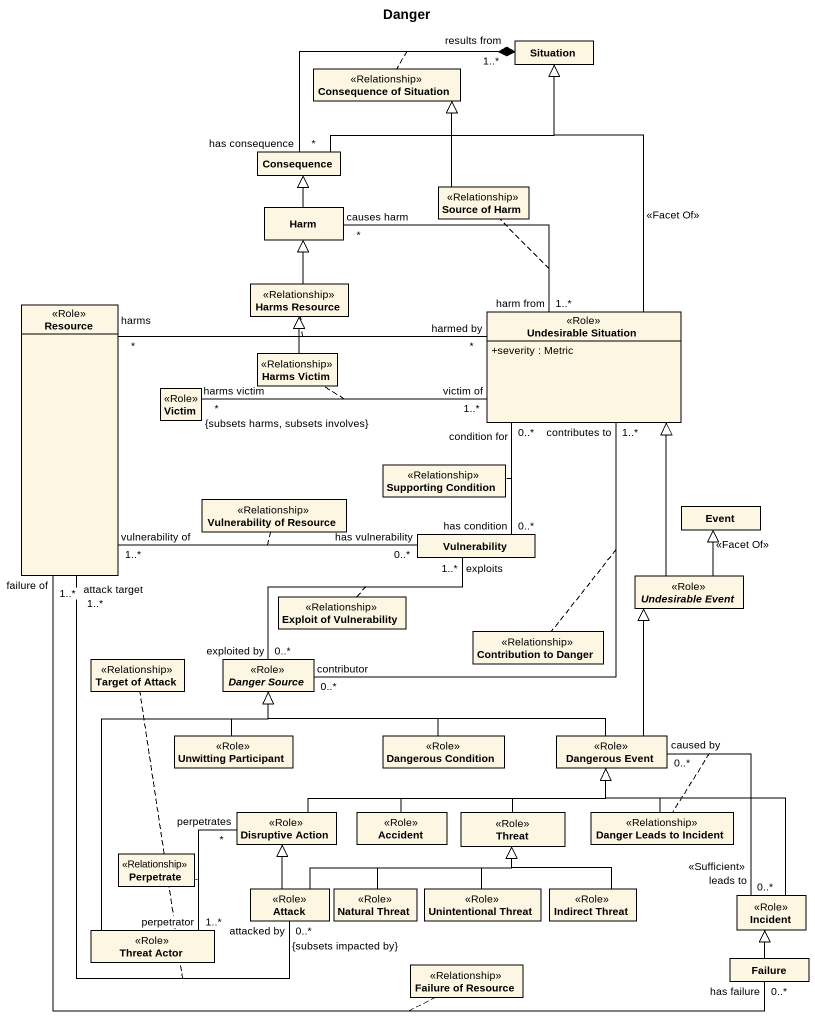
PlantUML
@startuml
title Danger
hide circle
hide empty members
skinparam classAttributeIconSize 0
class Situation
class "Consequence of Situation" as Consequence_of_Situation <<Relationship>>
class Consequence
class Harm
class "Source of Harm" as Source_of_Harm <<Relationship>>
class Resource <<Role>>
class "Harms Resource" as Harms_Resource <<Relationship>>
class "Harms Victim" as Harms_Victim <<Relationship>>
class "Undesirable Situation" as Undesirable_Situation <<Role>> {
  +severity : Metric
}
class Victim <<Role>>
class "Supporting Condition" as Supporting_Condition <<Relationship>>
class "Vulnerability of Resource" as Vulnerability_of_Resource <<Relationship>>
class Event
class Vulnerability
abstract class "Undesirable Event" as Undesirable_Event <<Role>>
class "Exploit of Vulnerability" as Exploit_of_Vulnerability <<Relationship>>
class "Target of Attack" as Target_of_Attack <<Relationship>>
abstract class "Danger Source" as Danger_Source <<Role>>
class "Contribution to Danger" as Contribution_to_Danger <<Relationship>>
class "Unwitting Participant" as Unwitting_Participant <<Role>>
class "Dangerous Condition" as Dangerous_Condition <<Role>>
class "Dangerous Event" as Dangerous_Event <<Role>>
class "Disruptive Action" as Disruptive_Action <<Role>>
class Accident <<Role>>
class Threat <<Role>>
class "Danger Leads to Incident" as Danger_Leads_to_Incident <<Relationship>>
class Perpetrate <<Relationship>>
class Attack <<Role>>
class "Natural Threat" as Natural_Threat <<Role>>
class "Unintentional Threat" as Unintentional_Threat <<Role>>
class "Indirect Threat" as Indirect_Threat <<Role>>
class "Threat Actor" as Threat_Actor <<Role>>
class Incident <<Role>>
class "Failure of Resource" as Failure_of_Resource <<Relationship>>
class Failure
Situation "results from\n1..*" *-left- "has consequence\n*" Consequence
(Situation, Consequence) .. Consequence_of_Situation
Consequence -right-|> Situation
Harm -up-|> Consequence
Source_of_Harm -up-|> Consequence_of_Situation
Resource "failure of\n1..*" -- "has failure\n0..*" Failure
(Resource, Failure) .. Failure_of_Resource
Harms_Resource -up-|> Harm
Harms_Victim -up-|> Harms_Resource
Undesirable_Situation -up-|> Situation : <<Facet Of>>
Undesirable_Situation "harm from\n1..*" -left- "causes harm\n*" Harm
(Undesirable_Situation, Harm) .. Source_of_Harm
Undesirable_Situation "harmed by\n*" -left- "harms\n*" Resource
(Undesirable_Situation, Resource) .. Harms_Resource
Undesirable_Situation "1..*\nvictim of" -left- "*\n{subsets harms, subsets involves}\nharms victim" Victim
(Undesirable_Situation, Victim) .. Harms_Victim
Undesirable_Situation "contributes to\n1..*" -- "contributor\n0..*" Danger_Source
(Undesirable_Situation, Danger_Source) .. Contribution_to_Danger
Vulnerability "has vulnerability\n0..*" -left- "vulnerability of\n1..*" Resource
(Vulnerability, Resource) .. Vulnerability_of_Resource
Vulnerability "has condition\n0..*" -up- "condition for\n0..*" Undesirable_Situation
(Vulnerability, Undesirable_Situation) .. Supporting_Condition
Undesirable_Event -up-|> Undesirable_Situation
Undesirable_Event -up-|> Event : <<Facet Of>>
Danger_Source "0..*\nexploited by" -up- "1..*\nexploits" Vulnerability
(Danger_Source, Vulnerability) .. Exploit_of_Vulnerability
Unwitting_Participant -up-|> Danger_Source
Dangerous_Condition -left-|> Danger_Source
Dangerous_Event -up-|> Undesirable_Event
Dangerous_Event -left-|> Danger_Source
Dangerous_Event "caused by\n0..*" -- "leads to\n<<Sufficient>>\n0..*" Incident
(Dangerous_Event, Incident) .. Danger_Leads_to_Incident
Disruptive_Action -right-|> Dangerous_Event
Accident -right-|> Dangerous_Event
Threat -up-|> Dangerous_Event
Danger_Leads_to_Incident -up-|> Dangerous_Event
Attack "attacked by\n0..*\n{subsets impacted by}" -up- "attack target\n1..*" Resource
(Attack, Resource) .. Target_of_Attack
Attack -up-|> Disruptive_Action
Attack -right-|> Threat
Natural_Threat -right-|> Threat
Unintentional_Threat -up-|> Threat
Indirect_Threat -up-|> Threat
Threat_Actor -up-|> Danger_Source
Threat_Actor "perpetrator\n1..*" -up- "perpetrates\n*" Disruptive_Action
(Threat_Actor, Disruptive_Action) .. Perpetrate
Incident -up-|> Dangerous_Event
Failure -up-|> Incident
@enduml
